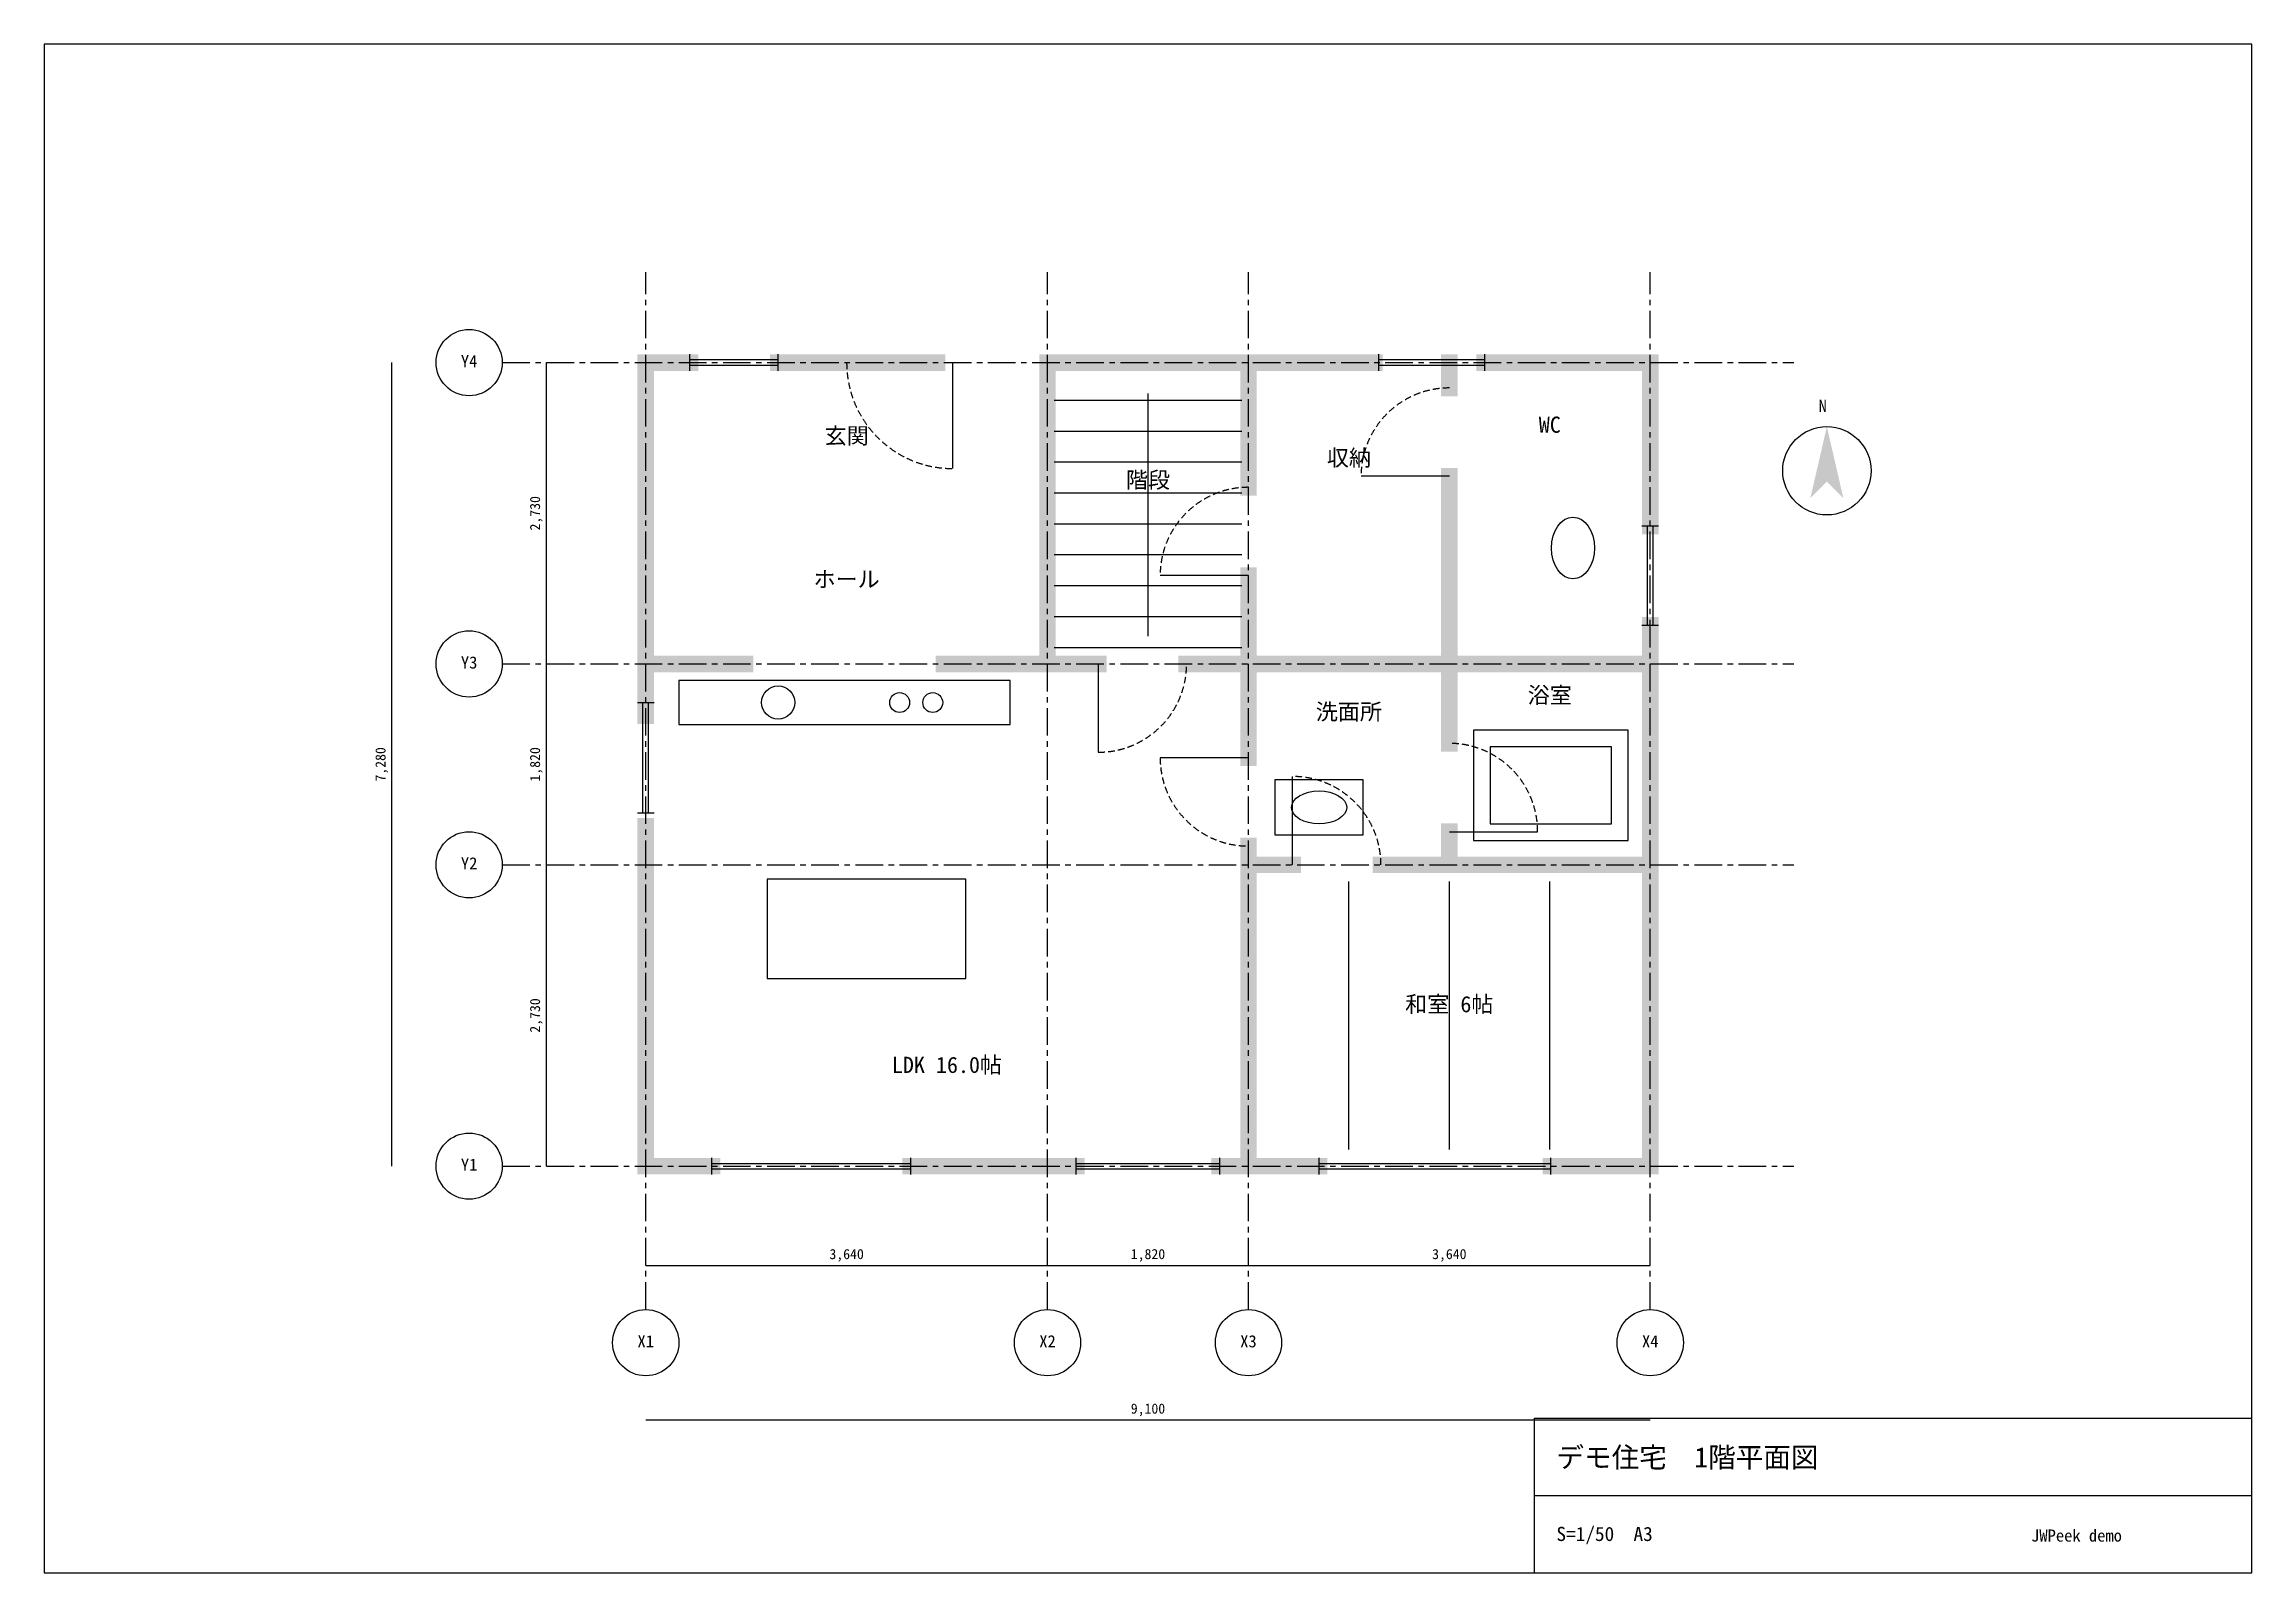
# Model space of a CAD drawing. Units: millimetres at full size, sheet at 1:50. Extents: x -10000 to 10000, y -6925 to 6925.
import ezdxf
from ezdxf.enums import TextEntityAlignment as Align

# ---------------------------------------------------------------- set-up
doc = ezdxf.new("R2010")
doc.units = ezdxf.units.MM
doc.header["$LTSCALE"] = 50
doc.linetypes.add('CHAIN1', pattern=[8, 5, -1, 1, -1])
doc.linetypes.add('DASHED1', pattern=[1.8, 1.2, -0.6])
for name, color, linetype in [('0-0_通り芯', 5, 'CHAIN1'), ('0-1_壁', 7, 'Continuous'), ('0-2_建具', 7, 'Continuous'), ('0-3_設備・家具', 7, 'Continuous'), ('0-4_寸法', 4, 'Continuous'), ('0-5_室名', 7, 'Continuous'), ('0-F_図枠', 7, 'Continuous')]:
    doc.layers.add(name, color=color, linetype=linetype)
doc.styles.add('ＭＳ ゴシック', font='')
doc.styles.add('ＭＳ 明朝', font='')
doc.styles.get('ＭＳ ゴシック').set_extended_font_data('MS Gothic')
doc.styles.get('ＭＳ 明朝').set_extended_font_data('MS Mincho')

msp = doc.modelspace()

# ---------------------------------------------------------------- linework, layer by layer
at = {"layer": '0-0_通り芯'}
for p, q in [((-4550, -4540), (-4550, 4860)), ((-910, -4540), (-910, 4860)), ((910, -4540), (910, 4860)), ((4550, -4540), (4550, 4860)), ((-5850, 4040), (5850, 4040)), ((-5850, 1310), (5850, 1310)), ((-5850, -510), (5850, -510)), ((-5850, -3240), (5850, -3240))]:
    msp.add_line(p, q, dxfattribs=at)
at = {"layer": '0-0_通り芯', "linetype": 'Continuous'}
for centre in [(-6150, 4040), (-6150, 1310), (-6150, -510), (-6150, -3240), (-4550, -4840), (-910, -4840), (910, -4840), (4550, -4840)]:
    msp.add_circle(centre, 300, dxfattribs=at)
at = {"layer": '0-1_壁'}
for points in [[(-4625, 3965), (-4075, 3965), (-4625, 4115), (-4075, 4115)], [(-4625, 765), (-4475, 765), (-4625, 4115), (-4475, 4115)], [(-3425, 3965), (-1835, 3965), (-3425, 4115), (-1835, 4115)], [(-985, 3965), (2125, 3965), (-985, 4115), (2125, 4115)], [(-985, 1235), (-835, 1235), (-985, 4115), (-835, 4115)], [(835, 2835), (985, 2835), (835, 4115), (985, 4115)], [(2655, 3735), (2805, 3735), (2655, 4115), (2805, 4115)], [(2975, 3965), (4625, 3965), (2975, 4115), (4625, 4115)], [(4475, 2485), (4625, 2485), (4475, 4115), (4625, 4115)], [(2655, 1235), (2805, 1235), (2655, 3085), (2805, 3085)], [(835, 1235), (985, 1235), (835, 2185), (985, 2185)], [(4475, -3315), (4625, -3315), (4475, 1735), (4625, 1735)], [(-4625, 1235), (-3575, 1235), (-4625, 1385), (-3575, 1385)], [(-1925, 1235), (-375, 1235), (-1925, 1385), (-375, 1385)], [(275, 1235), (4625, 1235), (275, 1385), (4625, 1385)], [(835, 385), (985, 385), (835, 1385), (985, 1385)], [(2655, 515), (2805, 515), (2655, 1385), (2805, 1385)], [(-4625, -3315), (-4475, -3315), (-4625, -85), (-4475, -85)], [(2655, -585), (2805, -585), (2655, -135), (2805, -135)], [(835, -3315), (985, -3315), (835, -265), (985, -265)], [(835, -585), (1385, -585), (835, -435), (1385, -435)], [(2035, -585), (4625, -585), (2035, -435), (4625, -435)], [(-4625, -3315), (-3875, -3315), (-4625, -3165), (-3875, -3165)], [(-2225, -3315), (-575, -3315), (-2225, -3165), (-575, -3165)], [(575, -3315), (1625, -3315), (575, -3165), (1625, -3165)], [(3575, -3315), (4625, -3315), (3575, -3165), (4625, -3165)]]:
    msp.add_solid(points, dxfattribs=at)
at = {"layer": '0-2_建具'}
for p, q in [((-4150, 3965), (-4150, 4115)), ((-3350, 3965), (-3350, 4115)), ((-1770, 4040), (-1770, 3080)), ((2090, 3965), (2090, 4115)), ((3050, 3965), (3050, 4115)), ((2730, 3010), (1930, 3010)), ((4475, 2560), (4625, 2560)), ((910, 2110), (110, 2110)), ((4475, 1660), (4625, 1660)), ((-450, 1310), (-450, 510)), ((-4625, 960), (-4475, 960)), ((910, 460), (110, 460)), ((1310, -510), (1310, 290)), ((-4625, -40), (-4475, -40)), ((2730, -210), (3530, -210)), ((-3950, -3315), (-3950, -3165)), ((-2150, -3315), (-2150, -3165)), ((-650, -3315), (-650, -3165)), ((650, -3315), (650, -3165)), ((1550, -3315), (1550, -3165)), ((3650, -3315), (3650, -3165))]:
    msp.add_line(p, q, dxfattribs=at)
at = {"layer": '0-2_建具', "color": 6}
for p, q in [((-3350, 4065), (-4150, 4065)), ((-3350, 4015), (-4150, 4015)), ((3050, 4065), (2090, 4065)), ((3050, 4015), (2090, 4015)), ((4525, 1660), (4525, 2560)), ((4575, 1660), (4575, 2560)), ((-4575, -40), (-4575, 960)), ((-4525, -40), (-4525, 960)), ((-3950, -3215), (-2150, -3215)), ((-3950, -3265), (-2150, -3265)), ((-650, -3215), (650, -3215)), ((-650, -3265), (650, -3265)), ((1550, -3215), (3650, -3215)), ((1550, -3265), (3650, -3265))]:
    msp.add_line(p, q, dxfattribs=at)
at = {"layer": '0-2_建具', "linetype": 'DASHED1'}
for centre, radius, start, end in [((-1770, 4040), 960, 180, 270), ((2730, 3010), 800, 90, 180), ((910, 2110), 800, 90, 180), ((-450, 1310), 800, 270, 0), ((910, 460), 800, 180, 270), ((2730, -210), 800, 0, 90), ((1310, -510), 800, 0, 90)]:
    msp.add_arc(centre, radius, start, end, dxfattribs=at)
at = {"layer": '0-3_設備・家具'}
for p, q in [((-850, 3700), (850, 3700)), ((0, 1560), (0, 3760)), ((-850, 3420), (850, 3420)), ((-850, 3140), (850, 3140)), ((-850, 2860), (850, 2860)), ((-850, 2580), (850, 2580)), ((-850, 2300), (850, 2300)), ((-850, 2020), (850, 2020)), ((-850, 1740), (850, 1740)), ((-850, 1460), (850, 1460))]:
    msp.add_line(p, q, dxfattribs=at)
at = {"layer": '0-3_設備・家具', "color": 2}
for p, q in [((1820, -3090), (1820, -660)), ((2730, -3090), (2730, -660)), ((3640, -3090), (3640, -660))]:
    msp.add_line(p, q, dxfattribs=at)
at = {"layer": '0-3_設備・家具', "color": 3}
for points in [[(-4250, 760), (-1250, 760), (-1250, 1160), (-4250, 1160)], [(2950, -290), (4350, -290), (4350, 710), (2950, 710)], [(3100, -140), (4200, -140), (4200, 560), (3100, 560)], [(1150, -240), (1950, -240), (1950, 260), (1150, 260)]]:
    msp.add_lwpolyline(points, close=True, dxfattribs=at)
at = {"layer": '0-3_設備・家具', "color": 2}
msp.add_lwpolyline([(-3450, -1540), (-1650, -1540), (-1650, -640), (-3450, -640)], close=True, dxfattribs=at)
at = {"layer": '0-3_設備・家具', "color": 3}
for centre, radius in [((-3350, 960), 150), ((-2250, 960), 90), ((-1950, 960), 90)]:
    msp.add_circle(centre, radius, dxfattribs=at)
for centre, major_axis, ratio in [((3850, 2360), (0, 280), 0.7), ((1550, 10), (250, 0), 0.6)]:
    msp.add_ellipse(centre, major_axis=major_axis, ratio=ratio, dxfattribs=at)
at = {"layer": '0-4_寸法'}
for p, q in [((-6850, -3240), (-6850, 4040)), ((-5450, 1310), (-5450, 4040)), ((-5450, -510), (-5450, 1310)), ((-5450, -3240), (-5450, -510)), ((-4550, -4140), (-910, -4140)), ((-910, -4140), (910, -4140)), ((910, -4140), (4550, -4140)), ((-4550, -5540), (4550, -5540))]:
    msp.add_line(p, q, dxfattribs=at)
at = {"layer": '0-4_寸法', "color": 7}
msp.add_circle((6150, 3060), 400, dxfattribs=at)
msp.add_solid([(6150, 3460), (6000, 2810), (6300, 2810), (6150, 2960)], dxfattribs=at)
at = {"layer": '0-F_図枠'}
for p, q in [((3500, -5525), (10000, -5525)), ((3500, -6925), (3500, -5525)), ((3500, -6225), (10000, -6225))]:
    msp.add_line(p, q, dxfattribs=at)
msp.add_lwpolyline([(-10000, -6925), (10000, -6925), (10000, 6925), (-10000, 6925)], close=True, dxfattribs=at)

# ---------------------------------------------------------------- texts
at = {"layer": '0-0_通り芯', "style": 'ＭＳ ゴシック'}
for s, p in [('Y4', (-6225, 3965)), ('Y3', (-6225, 1235)), ('Y2', (-6225, -585)), ('Y1', (-6225, -3315)), ('X1', (-4625, -4915)), ('X2', (-985, -4915)), ('X3', (835, -4915)), ('X4', (4475, -4915))]:
    msp.add_text(s, height=110, dxfattribs=at).set_placement(p, align=Align.BOTTOM_LEFT)
at = {"layer": '0-4_寸法', "color": 7, "style": 'ＭＳ ゴシック'}
msp.add_text('N', height=110, dxfattribs=at).set_placement((6075, 3560), align=Align.BOTTOM_LEFT)
at = {"layer": '0-4_寸法', "style": 'ＭＳ ゴシック'}
for s, p in [('2,730', (-5480, 2519)), ('7,280', (-6880, 244)), ('1,820', (-5480, 244)), ('2,730', (-5480, -2031))]:
    msp.add_text(s, height=91.6, rotation=90, dxfattribs=at).set_placement(p, align=Align.BOTTOM_LEFT)
for s, p in [('3,640', (-2886, -4110)), ('1,820', (-156, -4110)), ('3,640', (2574, -4110)), ('9,100', (-156, -5510))]:
    msp.add_text(s, height=91.6, dxfattribs=at).set_placement(p, align=Align.BOTTOM_LEFT)
at = {"layer": '0-5_室名', "style": 'ＭＳ ゴシック'}
for s, p in [('玄関', (-2930, 3260)), ('WC', (3540, 3360)), ('収納', (1620, 3060)), ('階段', (-200, 2860)), ('ホール', (-3030, 1960)), ('浴室', (3440, 910)), ('洗面所', (1520, 760)), ('和室 6帖', (2330, -1890)), ('LDK 16.0帖', (-2320, -2440))]:
    msp.add_text(s, height=146.6, dxfattribs=at).set_placement(p, align=Align.BOTTOM_LEFT)
at = {"layer": '0-F_図枠'}
for s, height, style, p in [('デモ住宅  1階平面図', 183.3, 'ＭＳ ゴシック', (3700, -6025)), ('S=1/50  A3', 128.3, 'ＭＳ ゴシック', (3700, -6675)), ('JWPeek demo', 110, 'ＭＳ 明朝', (8000, -6675))]:
    msp.add_text(s, height=height, dxfattribs=dict(at, style=style)).set_placement(p, align=Align.BOTTOM_LEFT)

doc.saveas('drawing.dxf')
